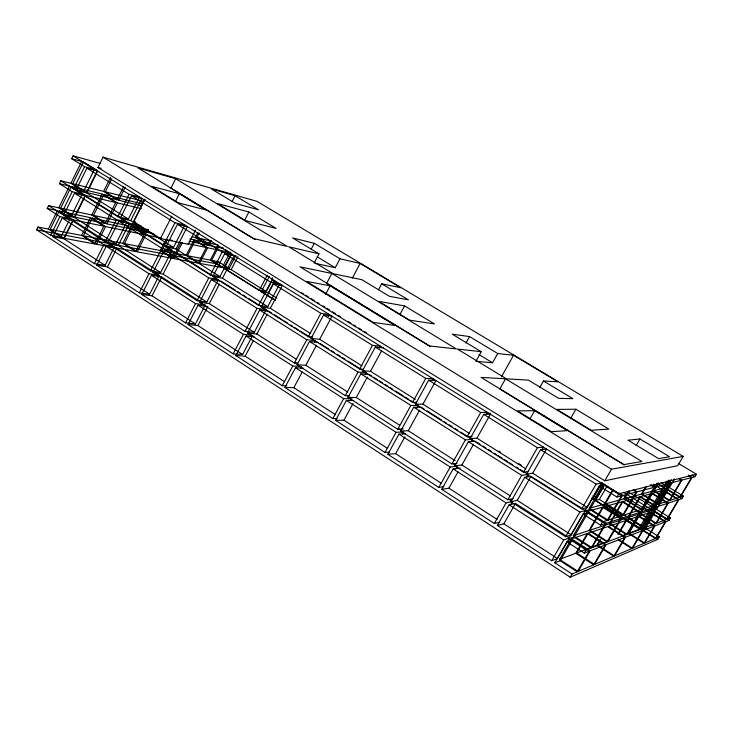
<?xml version="1.0" encoding="UTF-8"?>
<svg xmlns="http://www.w3.org/2000/svg" width="733" height="733" viewBox="0 0 733 733"><rect width="100%" height="100%" fill="white"/><g stroke="black" fill="none" stroke-linecap="round" stroke-linejoin="round"><path stroke-width="1.1" d="M670.448 517.993L667.36 519.156L653.332 510.489L656.557 509.417L670.448 517.993L668.972 520.476L655.091 511.891L651.857 512.999L642.135 529.519L645.461 528.255L659.279 536.877L657.813 539.351L570.228 577.173L36.65 229.86L38.034 227.056L48.332 229.035L60.866 237.162L70.02 218.691L57.412 210.618L47.196 208.429L48.58 205.607L58.787 207.824L71.403 215.887L82.206 194.089L69.507 186.1L59.4 183.626L60.793 180.785L70.899 183.287L83.599 191.276L94.456 169.36L81.675 161.443L71.669 158.685L73.071 155.827L100.558 163.496M48.332 229.035L57.412 210.618M58.787 207.824L69.507 186.1M70.899 183.287L81.675 161.443M50.174 229.392L59.245 211.012L90.471 217.692L103.866 226.213L94.969 244.007L63.835 238.243L50.174 229.392L81.638 235.43L94.969 244.007M60.619 208.227L71.33 186.539L102.217 194.089L115.704 202.528L105.213 223.519L74.372 217.005L60.619 208.227L91.808 215.007L105.213 223.519M123.593 186.759L117.06 199.816L86.549 192.44L72.704 183.736L83.47 161.938M38.034 227.056L50.669 235.266L59.895 216.583L70.02 218.691M48.58 205.607L61.297 213.752L72.191 191.698L82.206 194.089M60.793 180.785L73.602 188.848L84.552 166.684L94.456 169.36M52.978 236.768L62.223 218.067L73.227 220.349L114.458 246.746L105.085 265.392L94.346 263.642L52.978 236.768L64.073 238.811L105.085 265.392M63.624 215.236L74.528 193.173L85.422 195.766L126.937 221.907L115.878 243.915L105.25 241.899L63.624 215.236L74.619 217.554L115.878 243.915M75.939 190.323L86.906 168.141L97.681 171.046L86.815 192.953L75.939 190.323L117.866 216.73L128.367 219.066L139.49 196.939L129.1 194.318L86.906 168.141M97.92 167.491L103.041 157.155L257.091 201.41L683.193 456.402L677.75 465.647L604.78 480.784L97.92 167.491L101.209 168.388M63.835 238.243L72.979 219.799L103.866 226.213M74.372 217.005L85.156 195.253L115.704 202.528M86.549 192.44L97.397 170.56L84.396 162.515M64.073 238.811L73.227 220.349M74.619 217.554L85.422 195.766M81.638 235.43L90.471 217.692M91.808 215.007L102.217 194.089M72.704 183.736L103.564 191.386L110.546 177.368M83.351 235.76L92.166 218.058L131.308 226.442L144.245 234.597L135.678 251.538L96.664 244.318L83.351 235.76L122.805 243.329L135.678 251.538M93.503 215.383L103.903 194.502L142.633 203.966L132.6 223.886L93.503 215.383L106.89 223.867L145.546 232.031L147.058 229.035M141.661 205.771L118.728 200.219L105.25 191.808L111.718 178.815M96.664 244.318L105.543 226.561L144.245 234.597M106.89 223.867L117.372 202.922L141.432 208.658M118.728 200.219L125.242 187.181M94.346 263.642L103.811 244.758L114.458 246.746M105.25 241.899L116.419 219.616L126.937 221.907M117.866 216.73L129.1 194.318M96.729 265.19L106.203 246.297L116.822 248.258L159.235 275.406L149.624 294.254L139.297 292.843L96.729 265.19L107.439 266.913L149.624 294.254M107.641 243.429L118.828 221.128L129.32 223.409L172.035 250.301L160.692 272.548L150.476 270.862L107.641 243.429L118.242 245.427L160.692 272.548M120.267 218.251L131.519 195.821L141.89 198.423L130.749 220.569L120.267 218.251L163.413 245.427L173.501 247.433L184.908 225.058L174.94 222.768L131.519 195.821M107.439 266.913L116.822 248.258M118.242 245.427L129.32 223.409M195.5 230.135L188.262 244.291L160.481 238.537L133.553 221.623L144.749 199.376M122.805 243.329L131.308 226.442M144.932 199.385L143.925 201.392L105.25 191.808M181.024 242.229L172.768 258.401L137.227 251.822L124.372 243.631L132.856 226.772L148.46 230.116M153.673 233.745L147.076 232.352L134.148 224.216L135.147 222.227M137.227 251.822L145.775 234.917L161.196 238.115M147.076 232.352L148.588 229.365M175.718 178.733L137.886 167.903L253.664 238.573L287.354 246.453L175.718 178.733L170.926 188.216L255.093 239.599M175.792 200.787L179.356 193.75L205.845 209.922L178.568 202.922L151.364 186.237L179.356 193.75M160.481 238.537L171.843 216.153M124.372 243.631L160.316 250.539L165.96 239.453M139.297 292.843L149.001 273.757L159.235 275.406M150.476 270.862L161.929 248.331L172.035 250.301M163.413 245.427L174.94 222.768M189.719 238.949L194.108 239.893L206.312 247.479L198.267 263.129L174.179 258.667L161.746 250.805L167.371 239.746M151.456 275.333L195.519 303.609L205.304 304.901L195.445 323.949L185.55 322.896L141.735 294.437L151.456 275.333L161.663 276.964L202.455 303.077M164.412 249.898L208.786 277.899L218.434 279.53L206.798 302.005L197.03 300.677L152.931 272.438L164.412 249.898L174.481 251.85L215.575 277.725M165.887 246.984L177.432 224.307L187.373 226.589L175.957 248.973L165.887 246.984L210.307 274.957L219.946 276.616L231.646 254.012L222.136 252.051L177.432 224.307M141.735 294.437L152.043 295.82L161.663 276.964M152.931 272.438L163.129 274.105L174.481 251.85M174.179 258.667L182.425 242.522M194.108 239.893L186.118 255.487L161.746 250.805M192.028 236.814L195.317 237.529L197.8 232.691M187.456 255.744L195.436 240.177L218.113 245.033L210.325 260.133L187.456 255.744L199.587 263.367L222.181 267.554L230.254 252.042M223.382 248.46L208.832 245.39L196.646 237.813L199.119 232.984M189.096 241.221L207.531 245.115L210.023 240.259M199.587 263.367L207.622 247.754L230.025 252.399M208.832 245.39L211.324 240.543M232.068 201.566L235.073 195.729L258.447 209.775L235.339 203.398L211.379 188.949L235.073 195.729M275.635 300.438L211.58 260.38L218.837 246.306M185.55 322.896L195.519 303.609M197.03 300.677L208.786 277.899M210.307 274.957L222.136 252.051M235.907 255.432L229.182 268.415L218.407 261.69L217.243 263.944L36.65 229.86M252.729 335.256L242.614 354.515L233.186 353.847L188.069 324.536L198.047 305.23L206.724 306.357M211.333 279.511L257.045 308.355L266.216 309.61L254.269 332.342L244.969 331.38L199.559 302.298L211.333 279.511L219.891 280.941M212.854 276.57L224.701 253.645L234.194 255.579L222.466 278.21L212.854 276.57L258.602 305.377L267.756 306.669L279.768 283.808L270.752 282.214L224.701 253.645M244.685 220.12L248.89 212.002L276.112 228.421L245.509 220.587L217.353 203.508L248.89 212.002M272.639 279.502L266.308 291.587L259.225 290.433L223.794 268.287L231.628 253.151M188.069 324.536L197.937 325.562L207.815 306.504M199.559 302.298L209.308 303.609L219.442 284.047M223.794 268.287L231.152 269.643L237.886 256.651M259.225 290.433L267.215 275.177M275.562 300.649L261.25 291.707L269.249 276.433M272.456 277.697L271.402 279.694L280.977 285.623M233.186 353.847L243.42 334.34L251.694 335.155M244.969 331.38L257.045 308.355M258.602 305.377L270.752 282.214M261.25 291.707L268.315 292.843L274.664 280.748M286.722 385.86L282.26 385.732L235.779 355.532L246.022 336.016L254.278 336.804M297.653 363.229L294.364 363.018L247.58 333.057L259.665 310.013L268.809 311.25L271.668 313.046M261.232 307.035L273.391 283.854L282.388 285.43L270.358 308.309L261.232 307.035L308.364 336.722L312.689 337.171M235.779 355.532L245.179 356.174L253.288 340.763M247.58 333.057L256.852 333.991L267.252 314.21M311.14 249.247L314.274 243.31L339.984 258.758L360.169 263.477L400.749 287.767L381.673 283.808L378.43 289.837M314.109 263.12L319.011 253.856L292.614 237.932L314.274 243.31M331.884 273.455L299.953 266.821L429.62 345.976L456.302 348.926L331.884 273.455L326.661 283.286L387.565 320.458M315.227 263.358L335.219 267.719L339.984 258.758M325.58 294.327L330.116 285.797L395.041 325.443L373.289 322.401L306.367 281.344L330.116 285.797M282.26 385.732L292.769 366.005L300.475 366.463M294.364 363.018L306.761 339.736L315.419 340.598L314.356 342.595M308.364 336.722L320.843 313.293L329.346 314.512L328.274 316.519M337.033 418.506L332.837 418.589L284.935 387.464L295.454 367.728L303.141 368.168M349.394 395.692L345.27 395.628L297.048 364.741L309.473 341.441L318.095 342.284M311.076 338.426L323.574 314.988L332.04 316.18L319.68 339.306L311.076 338.426L359.665 369.029L363.705 369.276M300.539 368.47L301.575 366.527M284.935 387.464L293.832 387.702L302.152 372.117M297.048 364.741L305.817 365.272L316.491 345.28M352.307 278.192L360.169 263.477M332.837 418.589L343.63 398.651L350.869 398.725M345.27 395.628L358.016 372.08L366.124 372.52L365.071 374.462M359.665 369.029L372.483 345.344L380.427 346.141L379.373 348.093M389.461 452.114L384.99 452.472L335.595 420.375L346.407 400.429L353.608 400.484M403.251 429.025L397.772 429.245L348.038 397.396L360.81 373.839L368.882 374.261M416.848 402.38L412.569 402.353L362.459 370.788L375.296 347.085L383.203 347.863M350.832 400.704L351.904 398.743M399.971 314.43L404.589 305.918L434.477 323.94L409.701 320.156L378.659 301.327L404.589 305.918M335.595 420.375L343.951 420.183L353.04 403.443M348.038 397.396L356.265 397.506L367.306 377.165M362.459 370.788L370.513 371.255L381.618 350.786M384.99 452.472L396.086 432.305L402.683 431.994M397.772 429.245L410.874 405.431L418.387 405.431L416.775 408.373M412.569 402.353L425.754 378.393L433.093 378.759L432.012 380.729M443.941 486.63L438.792 487.427L387.83 454.323L398.944 434.138L405.505 433.808M456.971 463.366L451.931 463.934L400.63 431.077L413.751 407.255L421.237 407.227L424.123 409.051M415.446 404.167L428.649 380.189L435.961 380.537L422.914 404.185L415.446 404.167L467.15 436.74L472.061 436.428M402.683 433.936L403.782 431.948M387.83 454.323L395.618 453.663L404.955 436.74M400.63 431.077L408.272 430.738L419.615 410.168M465.977 343.044L469.551 336.584L497.725 353.517L513.521 355.267L557.895 381.82L543.455 380.986L539.745 387.537M475.928 361.287L481.251 351.693L452.234 334.193L469.551 336.584M477.036 361.387L492.549 362.78L497.725 353.517M438.792 487.427L450.199 467.031L456.265 466.307M451.931 463.934L465.409 439.855L471.319 439.452M467.15 436.74L480.72 412.496L487.418 412.404L486.3 414.392M501.445 376.835L513.521 355.267M499.778 522.143L494.317 523.499L441.724 489.332L453.15 468.918L460.187 468.057M513.164 498.66L507.841 499.75L454.881 465.831L468.387 441.724L475.231 441.229M470.128 438.609L483.716 414.356L490.377 414.237L476.963 438.16L470.128 438.609L523.509 472.235L528.667 471.456M505.532 378.787L481.059 377.376L623.948 464.594L641.906 461.506L505.532 378.787L499.824 388.985L624.204 464.914M455.66 469.065L457.273 466.188M471.191 441.358L472.299 439.379M441.724 489.332L448.898 488.187L458.033 471.887M454.881 465.831L461.9 465.006L473.573 444.198M530.234 418.442L534.641 410.672L567.369 430.656L551.363 431.664L517.489 410.874L534.641 410.672M494.317 523.499L506.063 502.875L512.468 501.519L510.819 504.432M507.841 499.75L521.713 475.378L527.925 474.407L526.285 477.293M523.509 472.235L537.463 447.707L543.483 447.121L541.824 450.025M497.34 525.469L509.105 504.826L515.473 503.443L569.449 537.995L557.511 558.573L551.656 560.754L497.34 525.469L503.864 523.802L515.473 503.443M510.892 501.702L524.782 477.32L530.958 476.322L585.355 510.571L571.254 534.879L565.583 536.73L510.892 501.702L517.241 500.364L571.254 534.879M526.578 474.169L540.56 449.631L546.534 449.017L532.726 473.206L526.578 474.169L581.709 508.894L587.179 507.428L601.362 482.965L596.085 484.082L540.56 449.631M517.241 500.364L530.958 476.322M570.833 418.048L575.872 409.225L608.848 429.117L591.284 430.271L556.878 409.408L575.872 409.225M551.656 560.754L563.75 539.891L569.449 537.995M565.583 536.73L579.867 512.083L585.355 510.571M581.709 508.894L596.085 484.082M572.07 574.012L554.78 562.788L566.893 541.907L572.088 540.139L589.277 551.143L577.201 571.832L572.07 574.012L570.228 577.173M586.134 549.887L568.726 538.746L583.037 514.08L588.04 512.669L605.357 523.582L591.1 548.009L586.134 549.887L584.283 553.067L566.893 541.907M602.425 521.942L584.879 510.892L599.282 486.071L604.093 485.017L621.557 495.829L607.199 520.421L602.425 521.942L600.565 525.14L583.037 514.08M602.279 482.589L592.777 498.962L596.9 497.936L604.643 484.595M604.78 480.784L611.487 469.221L683.193 456.402M559.536 559.389L571.465 538.828L587.261 533.523L605.284 544.986L593.684 564.804L578.126 571.438L559.536 559.389L575.762 553.278L587.261 533.523M573.279 535.713L587.371 511.432L602.572 507.199L620.75 518.57L607.043 541.98L591.989 547.67L573.279 535.713L589.002 530.527L602.572 507.199M636.299 491.99L622.519 515.537L608.06 520.146L589.185 508.29L603.369 483.853L622.372 495.618L636.299 491.99L633.413 490.203M554.78 562.788L560.122 560.754L572.088 540.139M568.726 538.746L573.902 537.014L588.04 512.669M584.879 510.892L589.863 509.517L604.093 485.017M623.362 492.283L652.581 510.342L642.96 526.688L639.304 528.053L595.233 500.502L604.752 484.119M595.233 500.502L599.337 499.457L607.089 486.107M636.116 445.664L640.001 438.985L669.577 456.751L658.61 458.638L628.034 440.203L640.001 438.985M589.185 508.29L604.331 504.185L612.87 489.516M576.642 552.948L588.113 533.23L607.648 526.66L624.8 537.472L613.778 556.246L594.527 564.447L576.642 552.948L596.717 545.37L600.171 539.461M589.854 530.243L603.396 506.97L622.207 501.729L639.488 512.459L626.477 534.623L607.868 541.669L589.854 530.243L609.306 523.82L622.207 501.729M650.391 484.934L654.257 487.298L641.173 509.591L623.297 515.29L605.156 503.956L613.1 490.295M599.282 486.071L616.957 497.029L618.835 493.813L696.35 474.196L678.685 463.577M578.126 571.438L590.166 550.804L605.284 544.986M591.989 547.67L606.218 523.298L620.75 518.57M608.06 520.146L622.372 495.618M605.156 503.956L623.875 498.871L628.392 491.147M642.328 530.729L625.542 537.188L608.417 526.404L625.964 520.494L642.328 530.729L631.819 548.568L614.538 555.926L597.505 545.077L600.373 540.166M610.067 523.573L622.949 501.528L639.836 496.818L656.31 506.979L643.913 528.026L627.21 534.348L610.067 523.573L627.54 517.8L639.836 496.818M667.451 481.315L670.374 483.093L657.913 504.258L641.87 509.371L624.608 498.678L629.116 490.963M594.527 564.447L606.109 544.665L624.8 537.472M607.868 541.669L621.529 518.313L639.488 512.459M623.297 515.29L637.059 491.788L654.257 487.298M617.855 534.33L625.964 520.494M624.608 498.678L641.421 494.106L645.92 486.437M618.57 534.064L626.651 520.265L638.416 516.307L654.23 526.147L644.087 543.345L632.506 548.275L618.166 539.213M628.227 517.571L640.505 496.635L651.82 493.483L667.745 503.25L655.769 523.536L644.573 527.778L628.227 517.571L639.946 513.705L651.82 493.483M678.492 478.53L681.324 480.243L669.284 500.63L658.546 504.057L642.09 493.932L646.57 486.272M614.538 555.926L625.542 537.188M627.21 534.348L640.193 512.23L656.31 506.979M641.87 509.371L654.935 487.124L670.374 483.093M621.291 536.107L628.346 533.45L638.416 516.307M642.09 493.932L653.35 490.872L657.904 483.129M629.006 533.203L639.057 516.087L649.997 512.413L665.298 521.887L655.494 538.489L644.719 543.071L629.006 533.203L640.257 528.96L649.997 512.413M640.578 513.494L652.434 493.309L662.962 490.386L678.364 499.796L666.792 519.376L656.383 523.307L640.578 513.494L651.472 509.902L662.962 490.386M688.58 475.836L691.494 477.586L679.857 497.267L669.87 500.447L653.973 490.707L658.509 482.974M639.304 528.053L649.026 511.524L652.581 510.342M661.972 489.525L650.501 509.023L654.038 507.868L665.39 488.581L661.972 489.525L653.25 484.201M657.638 483.459L663.447 487.005L666.911 481.123M669.064 480.014L664.446 487.857L653.973 490.707M663.447 487.005L666.856 486.089L670.283 480.28M653.332 510.489L664.813 491L667.919 490.12L656.557 509.417M666.288 488.48L669.385 487.628L683.367 496.149L680.407 497.093L666.288 488.48L671.483 479.666M632.506 548.275L642.988 530.472L654.23 526.147M644.573 527.778L656.942 506.769L667.745 503.25M658.546 504.057L670.979 482.937L681.324 480.243M645.461 528.255L655.091 511.891M669.385 487.628L674.525 478.906M644.719 543.071L654.844 525.909L665.298 521.887M656.383 523.307L668.331 503.058L678.364 499.796M669.87 500.447L681.882 480.097L691.494 477.586M668.972 520.476L665.876 521.667L656.081 538.233L659.279 536.877M667.36 519.156L678.914 499.613L681.882 498.642L683.367 496.149M680.407 497.093L692.016 477.449L694.866 476.707L696.35 474.196M584.283 553.067L589.277 551.143M597.505 545.077L603.873 542.677M600.565 525.14L605.357 523.582M616.957 497.029L621.557 495.829M487.143 413.366L490.551 413.311M481.251 351.693L457.346 349.045L506.494 378.842L528.383 380.115L558.702 398.395L572.84 398.642L543.455 380.986M50.669 235.266L60.866 237.162M222.429 267.16L229.182 268.415M211.58 260.38L218.407 261.69M170.01 239.948L172.218 240.406M187.85 243.649L206.312 247.479M61.297 213.752L71.403 215.887M134.148 224.216L140.828 225.672M196.646 237.813L211.745 241.102M133.553 221.623L135.742 222.108M319.011 253.856L288.674 246.755L333.13 273.721L361.845 279.685L389.37 296.279L408.446 299.889L381.673 283.808M73.602 188.848L83.599 191.276M692.053 475.011L694.866 476.707M688.232 475.167L692.016 477.449M317.169 256.816L335.219 267.719M478.988 354.589L492.549 362.78M679.06 478.383L681.882 480.097M668.056 481.16L670.979 482.937M661.102 482.589L666.856 486.089M656.759 483.322L681.882 498.642M388.536 321.054L430.326 346.562M664.813 491L678.914 499.613M651.078 484.76L654.935 487.124M653.35 490.872L669.284 500.63M652.434 493.309L668.331 503.058M103.041 157.155L611.487 469.221M641.421 494.106L657.913 504.258M633.211 489.424L637.059 491.788M640.505 496.635L656.942 506.769M627.338 491.385L654.038 507.868M301.62 292.751L303.554 293.942M305.487 295.142L308.391 296.929M311.287 298.725L314.191 300.521M317.087 302.308L319.02 303.508M322.886 305.89L324.82 307.09M326.762 308.281L329.658 310.077M332.562 311.864L335.457 313.66M338.362 315.456L340.295 316.647M348.028 321.43L350.933 323.216M353.828 325.012L355.762 326.203M358.666 327.999L361.561 329.786M364.466 331.582L366.399 332.773M651.472 509.902L666.792 519.376M651.857 512.999L665.876 521.667M619.183 493.052L649.026 511.524M221.778 247.296L223.611 248.432M225.443 249.568L227.276 250.704M73.071 155.827L618.835 493.813M623.875 498.871L641.173 509.591M71.669 158.685L84.552 166.684M273.391 283.854L320.843 313.293M323.574 314.988L372.483 345.344M375.296 347.085L425.754 378.393M428.649 380.189L480.72 412.496M483.716 414.356L537.463 447.707M622.949 501.528L640.193 512.23M195.317 237.529L207.531 245.115M639.946 513.705L655.769 523.536M195.436 240.177L207.622 247.754M639.057 516.087L654.844 525.909M231.152 269.643L266.308 291.587M268.315 292.843L276.836 298.157M593.034 495.526L596.9 497.936M599.337 499.457L642.96 526.688M627.54 517.8L643.913 528.026M103.564 191.386L117.06 199.816M604.331 504.185L622.519 515.537M591.613 497.964L657.813 539.351M626.651 520.265L642.988 530.472M210.325 260.133L222.181 267.554M640.257 528.96L655.494 538.489M103.903 194.502L117.372 202.922M603.396 506.97L621.529 518.313M498.715 451.052L500.63 452.252M518.817 463.677L521.685 465.482M86.815 192.953L128.367 219.066M130.749 220.569L173.501 247.433M175.957 248.973L219.946 276.616M222.466 278.21L267.756 306.669M270.358 308.309L310.343 333.433M319.68 339.306L361.983 365.895M370.513 371.255L415.299 399.403M422.914 404.185L469.202 433.276M476.963 438.16L525.863 468.891M532.726 473.206L587.179 507.428M628.346 533.45L644.087 543.345M589.863 509.517L607.199 520.421M132.6 223.886L145.546 232.031M609.306 523.82L626.477 534.623M71.33 186.539L85.156 195.253M587.371 511.432L606.218 523.298M220.963 281.115L235.403 290.213M237.327 291.422L240.213 293.237M243.109 295.06L245.995 296.874M248.881 298.697L265.245 309.005M274.518 314.842L282.132 319.634M284.028 320.825L287.831 323.226M290.689 325.021L292.595 326.222M294.492 327.422L298.294 329.813M300.2 331.014L313.513 339.397M320.019 343.493L328.659 348.935M331.545 350.75L334.422 352.564M337.308 354.378L340.185 356.192M342.109 357.402L344.986 359.216M347.873 361.03L366.124 372.52M369.835 374.856L371.741 376.056M373.638 377.257L377.449 379.657M379.355 380.858L382.214 382.653M385.063 384.449L387.922 386.254M389.828 387.445L392.686 389.25M395.536 391.046L403.159 395.847M405.065 397.039L408.867 399.439M410.773 400.639L418.387 405.431M427.018 410.865L441.468 419.963M444.363 421.787L446.287 423.005M449.173 424.819L452.069 426.643M454.955 428.457L457.85 430.28M460.736 432.103L471.337 438.774M476.193 441.834L480.023 444.244M482.9 446.058L485.777 447.863M488.645 449.677L491.522 451.482M494.399 453.296L496.314 454.506M498.229 455.706L502.059 458.125M503.974 459.325L507.804 461.744M509.728 462.944L512.596 464.759M516.426 467.168L518.35 468.378M520.265 469.587L527.925 474.407M132.856 226.772L145.775 234.917M59.4 183.626L72.191 191.698M74.528 193.173L116.419 219.616M118.828 221.128L161.929 248.331M259.665 310.013L306.761 339.736M309.473 341.441L358.016 372.08M360.81 373.839L410.874 405.431M413.751 407.255L465.409 439.855M468.387 441.724L521.713 475.378M524.782 477.32L579.867 512.083M160.316 250.539L172.768 258.401M618.414 540.093L631.819 548.568M589.002 530.527L607.043 541.98M92.166 218.058L105.543 226.561M588.113 533.23L606.109 544.665M596.717 545.37L613.778 556.246M163.129 274.105L206.798 302.005M209.308 303.609L254.269 332.342M256.852 333.991L296.398 359.262M305.817 365.272L347.799 392.1M356.265 397.506L399.659 425.232M408.272 430.738L455.156 460.691M461.9 465.006L510.425 496.003M573.902 537.014L591.1 548.009M59.245 211.012L72.979 219.799M571.465 538.828L590.166 550.804M246.041 330.977L250.823 334.037M294.831 362.203L297.726 364.054M347.14 395.692L349.045 396.91M398.963 428.86L400.887 430.097M453.452 463.742L455.367 464.969M508.665 499.091L512.468 501.519M47.196 208.429L59.895 216.583M62.223 218.067L103.811 244.758M106.203 246.297L149.001 273.757M198.047 305.23L243.42 334.34M246.022 336.016L292.769 366.005M295.454 367.728L343.63 398.651M346.407 400.429L396.086 432.305M398.944 434.138L450.199 467.031M453.15 468.918L506.063 502.875M509.105 504.826L563.75 539.891M575.762 553.278L593.684 564.804M152.043 295.82L195.445 323.949M197.937 325.562L242.614 354.515M245.179 356.174L284.477 381.646M293.832 387.702L335.54 414.731M343.951 420.183L387.061 448.12M395.618 453.663L441.248 483.23M448.898 488.187L497.093 519.422M503.864 523.802L557.511 558.573M560.122 560.754L577.201 571.832"/></g></svg>
